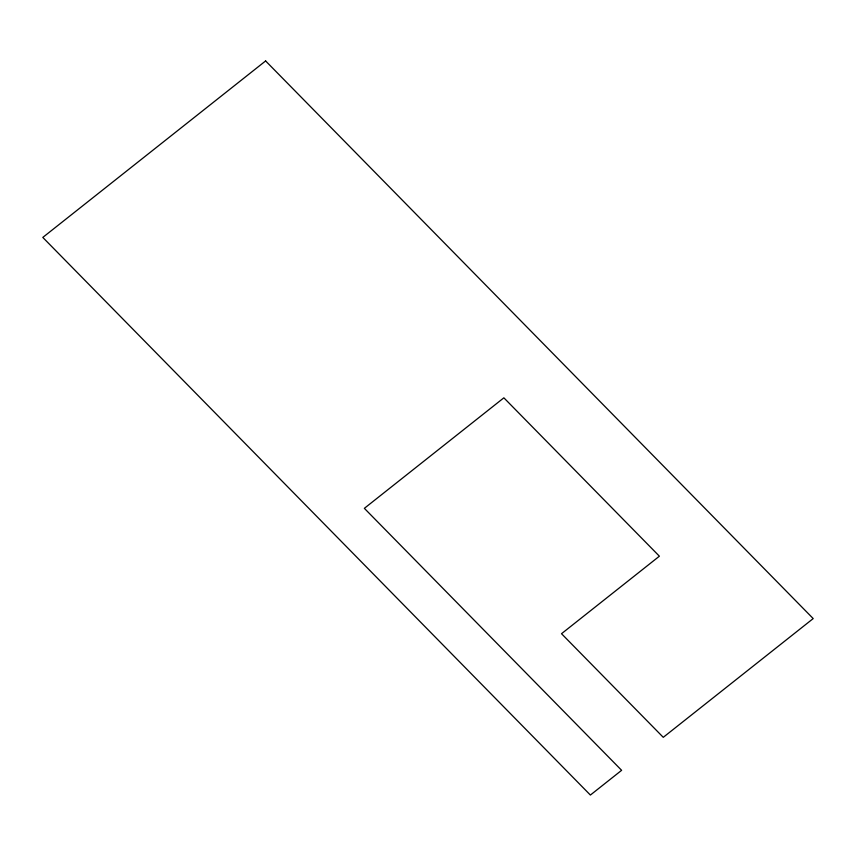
<?xml version="1.0" encoding="UTF-8"?>
<svg xmlns="http://www.w3.org/2000/svg" width="856" height="856" viewBox="0 0 856 856"><rect width="100%" height="100%" fill="white"/><g stroke="black" fill="none" stroke-linecap="round" stroke-linejoin="round"><path stroke-width="1.28" d="M265.617 60.947L42.8 237.422L590.383 795.053L621.617 770.314L364.356 508.336L503.874 397.826L659.388 556.197L561.515 633.707L663.272 737.326L813.2 618.578L265.617 60.947"/></g></svg>
